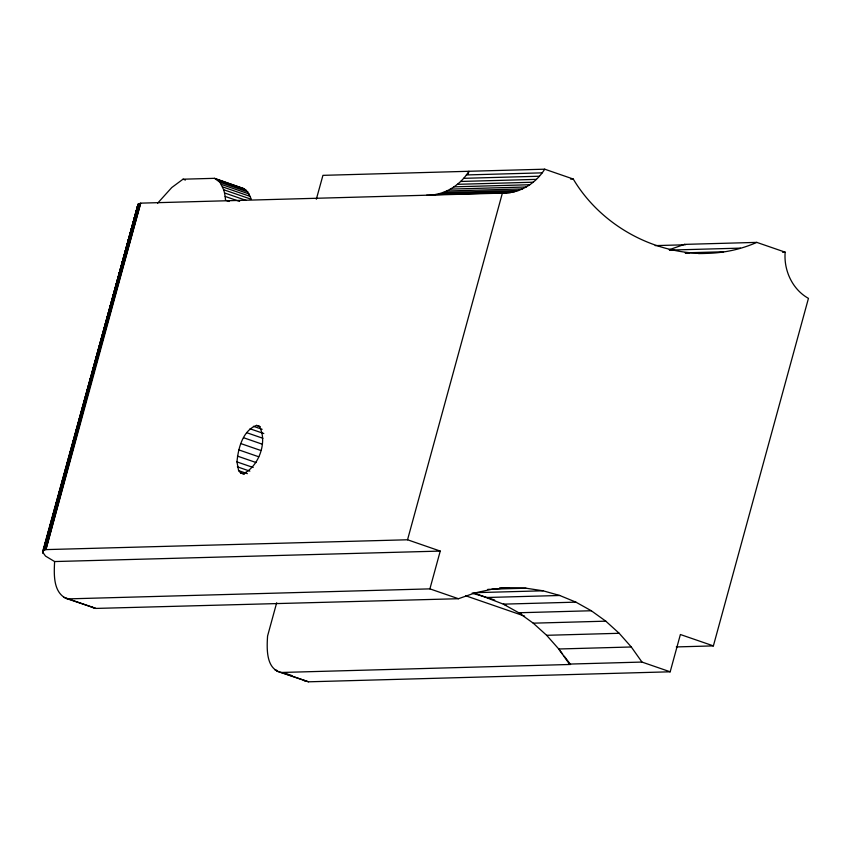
<?xml version="1.0" encoding="UTF-8"?>
<svg xmlns="http://www.w3.org/2000/svg" width="851" height="851" viewBox="0 0 851 851"><rect width="100%" height="100%" fill="white"/><g stroke="black" fill="none" stroke-linecap="round" stroke-linejoin="round"><path stroke-width="1.28" d="M669.237 249.715L684.459 244.386L756.784 242.386L785.165 252.173C783.633 270.256 792.313 289.414 808.45 298.371L713.383 645.888L676.279 646.93M756.784 242.386C690.523 271.65 609.476 239.939 573.255 179.04L544.714 169.189C536.481 182.369 522.174 191.943 506.494 192.996L140.681 203.144L138.213 204.112L42.55 552.001L45.528 556.086L54.602 561.554C54.028 573.978 52.964 591.519 65.782 598.296L95.844 608.422L458.444 598.721L474.815 592.977L491.676 589.286L508.792 587.69L525.982 588.201L543.044 590.796L559.745 595.487L575.904 602.146L591.307 610.752L605.795 621.166L619.188 633.293L631.293 646.983L641.973 662.067L670.184 671.801L680.385 634.516L713.383 645.888M236.961 461.902C238.206 448.445 242.599 430.659 256.513 425.404L259.161 426.138C268.012 441.169 258.949 466.497 243.301 473.699L240.642 472.975L238.62 470.624L236.961 461.902L253.183 467.497M42.805 551.225L44.465 550.023L138.213 204.112L42.699 552.863L60.708 487.602M139.245 203.57L45.901 549.608L44.465 550.023L139.245 203.57L43.433 550.565L138.213 204.112M96.269 358.409L97.301 354.569M99.727 345.634L100.769 341.804M101.46 339.251L102.503 335.411M103.194 332.858L105.96 322.646M107.343 317.529L108.385 313.7M109.077 311.147L110.119 307.317M110.811 304.764L113.577 294.542M114.279 291.989L116.002 285.606M116.693 283.043L117.736 279.213M118.427 276.66L125.352 251.119M126.044 248.556L137.479 206.41L92.014 372.61M42.699 552.863L91.312 375.163M276.671 602.795L267.576 636.027C266.778 648.398 265.799 669.258 281.415 672.471L308.488 681.811L670.184 671.801M468.231 173.795L468.922 171.285L544.714 169.189M44.465 550.023L140.681 203.144L45.901 549.608L407.544 539.779L502.377 193.134L506.494 192.996M65.782 598.296L68.208 598.881L429.904 588.871L440.244 551.086L407.544 539.779M61.421 485.049L64.24 474.805M65.655 469.688L66.718 465.848M67.42 463.295L68.484 459.455M69.888 454.338L70.952 450.498M71.665 447.934L72.718 444.094M73.431 441.541L75.196 435.138M77.664 426.181L78.728 422.351M81.898 410.831L82.962 406.991M96.376 358.367L97.439 354.527M316.327 199.24L322.933 175.349L468.922 171.285C460.008 185.688 443.722 195.602 426.585 195.23M157.595 203.229L171.753 187.55L183.018 179.199L214.548 178.327L244.248 188.805L247.684 191.858L251.417 199.315L223.685 189.752L219.941 182.284L214.548 178.327M655.142 245.62L684.257 244.811M466.401 174.944L542.193 172.849M463.635 178.327L539.428 176.231M460.646 181.465L536.438 179.37M570.617 179.104L573.255 179.04M457.412 184.327L533.205 182.231M454.009 186.848L529.801 184.741M450.434 189.103L526.226 186.997M446.69 191.018L522.493 188.922M442.807 192.571L518.599 190.464M438.829 193.762L514.621 191.666M434.808 194.624L510.6 192.528M670.705 250.056L740.413 248.13M669.535 250.322L672.162 250.258M685.417 252.832L723.563 251.779M685.268 252.992L689.214 252.885M698.522 253.587L706.415 253.364M782.537 252.247L785.165 252.173M54.602 561.554L440.244 551.086M499.58 587.945L508.792 587.69M491.75 589.158L525.982 588.201M487.729 589.392L490.357 589.317M475.89 592.658L543.044 590.796M472.177 593.051L474.815 592.977M473.167 593.53L487.187 597.487L559.745 595.487M575.904 602.146L503.345 604.146L475.911 593.594M591.307 610.752L518.759 612.763L503.345 604.146L505.866 604.987M521.323 613.465L518.759 612.763L533.237 623.177L605.795 621.166M533.237 623.177L546.64 635.303L619.188 633.293M631.293 646.983L558.745 648.994L546.64 635.303M562.671 654.153L558.745 648.994L569.425 664.078L641.973 662.067M281.415 672.471L570.521 664.461L564.245 656.206M276.681 671.109L308.488 681.811M487.187 597.487L494.729 600.093M684.459 244.386L685.576 244.769M216.505 179.231L244.248 188.805M218.313 180.561L246.045 190.135M219.941 182.284L247.684 191.858M221.388 184.401L249.13 193.975M222.643 186.901L250.375 196.475M223.685 189.752L224.526 192.932L246.226 200.421M183.018 179.199L185.433 180.029M224.526 192.932L225.143 196.432L239.61 201.421M229.153 201.464L225.536 200.219L225.143 196.432M256.513 425.404L260.257 426.702M253.407 426.298L262.14 429.308M250.056 428.787L263.789 433.521M246.716 432.702L262.927 438.297M243.577 437.733L262.289 444.201M240.865 443.594L260.832 450.487M238.78 449.881L258.736 456.774M237.44 456.104L256.162 462.561M237.376 466.837L249.854 471.146M238.62 470.624L247.354 473.635M240.642 472.975L244.386 474.262M465.657 595.764L524.62 616.113M429.904 588.871L458.444 598.721M569.425 664.078L570.521 664.461M274.596 669.641L277.064 670.492M285.681 673.46L291.829 675.588M63.559 597.189L95.844 608.422M303.754 680.449L306.02 681.406M91.195 606.731L93.429 607.837M85.526 398.002L84.494 401.832L85.43 398.034M93.153 369.898L92.11 373.738L93.206 369.887"/></g></svg>
